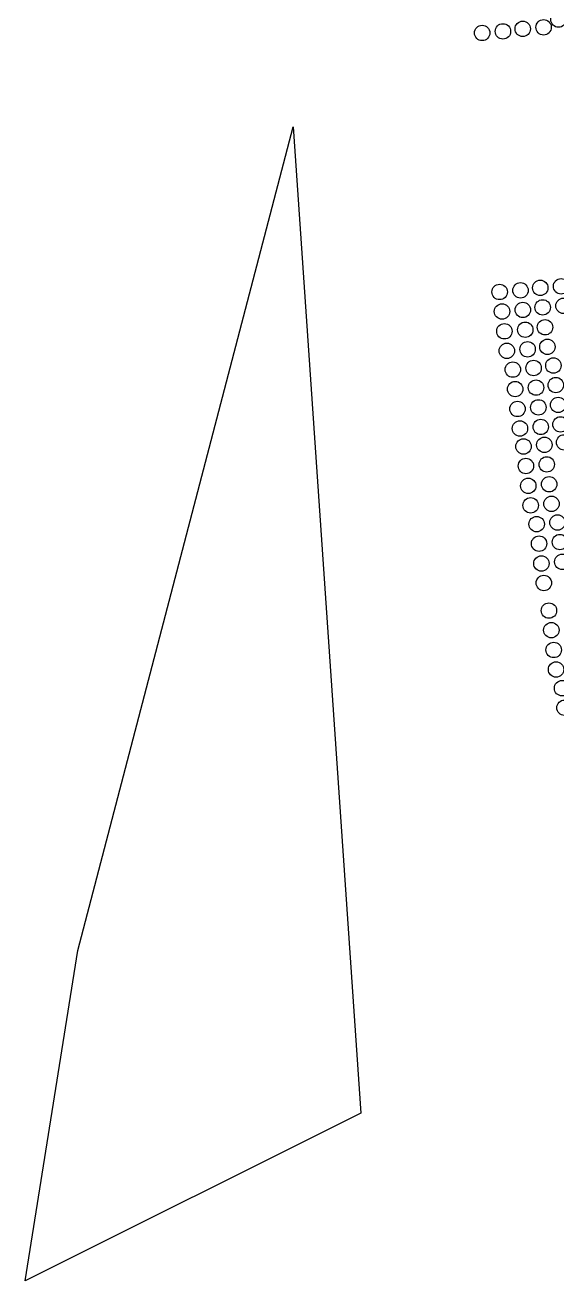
# Model space of a CAD drawing. Header units: inches. Extents: x -133 to 1452, y -237 to 1791.
# Drawn here: x -88.1 to 27, y 67.4 to 339.3 of the extents above; entities that cross this region are included whole.
import ezdxf

# ---------------------------------------------------------------- set-up
doc = ezdxf.new("R2010")
doc.units = ezdxf.units.IN
doc.header["$MEASUREMENT"] = 0

msp = doc.modelspace()

# ---------------------------------------------------------------- linework, layer by layer
for p, q in [((-76.73, 138.95), (-30.07, 317.32)), ((-30.07, 317.32), (-15.43, 103.71)), ((-88.12, 67.39), (-76.73, 138.95)), ((-15.43, 103.71), (-88.12, 67.39))]:
    msp.add_line(p, q)
for centre in [(19.65, 338.53), (24.16, 338.87), (27.38, 340.54), (10.85, 337.65), (15.36, 337.99), (14.64, 281.56), (19.16, 281.9), (23.44, 282.44), (27.95, 282.78), (28.47, 278.55), (15.16, 277.33), (19.67, 277.67), (23.96, 278.21), (15.67, 273.04), (20.19, 273.37), (24.47, 273.91), (16.19, 268.81), (20.7, 269.14), (24.99, 269.68), (22, 265.08), (26.28, 265.62), (17.49, 264.74), (18.01, 260.52), (22.52, 260.85), (26.8, 261.39), (27.31, 257.1), (18.52, 256.22), (23.03, 256.56), (19.04, 251.99), (23.55, 252.33), (27.83, 252.87), (28.61, 248.98), (19.82, 248.1), (24.33, 248.44), (20.33, 243.87), (24.85, 244.21), (20.84, 239.57), (25.36, 239.91), (21.36, 235.34), (25.88, 235.68), (22.66, 231.28), (27.17, 231.62), (23.18, 227.05), (27.69, 227.39), (23.69, 222.76), (28.2, 223.1), (24.21, 218.53), (25.32, 212.55), (25.84, 208.32), (26.35, 204.03), (26.87, 199.8), (28.16, 195.74), (28.68, 191.51)]:
    msp.add_circle(centre, 1.67)

doc.saveas('drawing.dxf')
